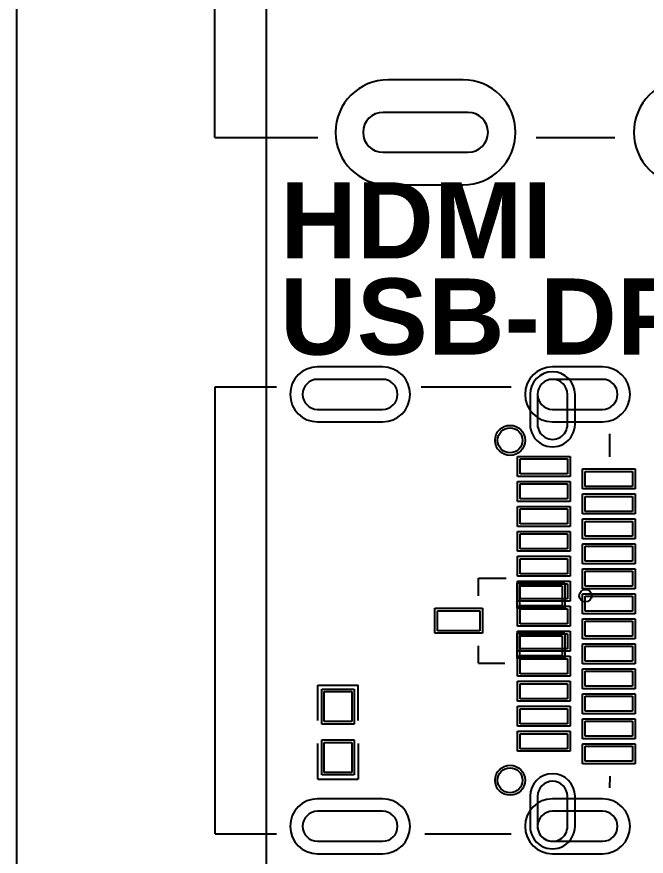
# Model space of a CAD drawing. Header units: inches. Extents: x -5 to 125, y -8 to 83.
# Drawn here: x -5 to 7.59, y 38.26 to 55.05 of the extents above; entities that cross this region are included whole.
import ezdxf

# ---------------------------------------------------------------- set-up
doc = ezdxf.new("R2010")
doc.units = ezdxf.units.IN
for name, color, linetype in [('Bottom Overlay', 54, 'Continuous'), ('Bottom Paste', 16, 'Continuous'), ('Bottom Solder', 6, 'Continuous'), ('Keep-Out Layer', 6, 'Continuous'), ('Top Overlay', 2, 'Continuous'), ('Top Paste', 8, 'Continuous'), ('Top Solder', 216, 'Continuous')]:
    doc.layers.add(name, color=color, linetype=linetype)
doc.styles.add('Arial_Bold', font='', dxfattribs={"height": 0.2})
doc.styles.get('Arial_Bold').set_extended_font_data('Arial', bold=True)

# ---------------------------------------------------------------- blocks, each defined once
blk = doc.blocks.new('USB_TYPEC_SMT_273')
at = {"layer": 'Bottom Solder'}
for p, q in [((-4.87, 2.463), (-4.87, 1.462)), ((-4.62, 2.463), (-4.62, 1.462)), ((-4.02, 1.462), (-4.02, 2.463)), ((-3.77, 1.462), (-3.77, 2.463)), ((3.77, 2.463), (3.77, 1.462)), ((4.02, 2.463), (4.02, 1.462)), ((4.62, 1.462), (4.62, 2.463)), ((4.87, 1.462), (4.87, 2.463)), ((-3.72, 1.912), (-4.32, 1.912)), ((4.32, 1.912), (3.72, 1.912)), ((-3.72, 1.762), (-4.32, 1.762)), ((4.32, 1.762), (3.72, 1.762)), ((-4.32, 1.162), (-3.72, 1.162)), ((-4.32, 1.012), (-3.72, 1.012)), ((3.72, 1.162), (4.32, 1.162)), ((3.72, 1.012), (4.32, 1.012)), ((-4.87, -1.938), (-4.87, -3.238)), ((-4.62, -1.938), (-4.62, -3.238)), ((-4.02, -3.238), (-4.02, -1.938)), ((-3.77, -3.238), (-3.77, -1.938)), ((3.77, -1.938), (3.77, -3.238)), ((4.02, -1.938), (4.02, -3.238)), ((4.62, -3.238), (4.62, -1.938)), ((4.87, -3.238), (4.87, -1.938))]:
    blk.add_line(p, q, dxfattribs=at)
for centre, radius in [((-3.4, 0.613), 0.3), ((-3.4, 0.613), 0.25), ((3.4, 0.613), 0.3), ((3.4, 0.613), 0.25)]:
    blk.add_circle(centre, radius, dxfattribs=at)
for centre, radius, start, end in [((-4.32, 2.463), 0.55, 0, 180), ((4.32, 2.463), 0.55, 0, 180), ((-4.32, 2.463), 0.3, 0, 180), ((4.32, 2.463), 0.3, 0, 180), ((-4.32, 1.462), 0.45, 90, 270), ((-3.72, 1.462), 0.45, 270, 90), ((3.72, 1.462), 0.45, 90, 270), ((4.32, 1.462), 0.45, 270, 90), ((-4.32, 1.462), 0.3, 90, 270), ((-3.72, 1.462), 0.3, 270, 90), ((3.72, 1.462), 0.3, 90, 270), ((4.32, 1.462), 0.3, 270, 90), ((-4.32, 1.462), 0.55, 180, 0), ((-4.32, 1.462), 0.3, 180, 0), ((4.32, 1.462), 0.55, 180, 0), ((4.32, 1.462), 0.3, 180, 0), ((-4.32, -1.938), 0.55, 0, 180), ((4.32, -1.938), 0.55, 0, 180), ((-4.32, -1.938), 0.3, 0, 180), ((4.32, -1.938), 0.3, 0, 180), ((-4.32, -3.238), 0.55, 180, 0), ((-4.32, -3.238), 0.3, 180, 0), ((4.32, -3.238), 0.55, 180, 0), ((4.32, -3.238), 0.3, 180, 0)]:
    blk.add_arc(centre, radius, start, end, dxfattribs=at)
at = {"layer": 'Top Overlay'}
for p, q in [((-3.463, 2.612), (-3.531, 2.612)), ((-3.177, 2.612), (-3.463, 2.612)), ((-3.073, 2.612), (-3.177, 2.612)), ((3.553, 2.612), (3.315, 2.616)), ((-4.47, -1.168), (-4.47, 0.635)), ((4.47, -1.092), (4.47, 0.635)), ((-4.47, -5.288), (-4.47, -4.064)), ((4.47, -5.288), (4.47, -4.064)), ((4.47, -5.288), (-4.47, -5.288))]:
    blk.add_line(p, q, dxfattribs=at)
at = {"layer": 'Top Paste'}
for p, q in [((-2.78, 3.063), (-2.48, 3.063)), ((-2.78, 2.113), (-2.78, 3.063)), ((-2.48, 3.063), (-2.48, 2.113)), ((-2.28, 3.063), (-1.98, 3.063)), ((-2.28, 2.113), (-2.28, 3.063)), ((-1.98, 3.063), (-1.98, 2.113)), ((-1.78, 3.063), (-1.48, 3.063)), ((-1.78, 2.113), (-1.78, 3.063)), ((-1.48, 3.063), (-1.48, 2.113)), ((-1.28, 3.063), (-0.98, 3.063)), ((-1.28, 2.113), (-1.28, 3.063)), ((-0.98, 3.063), (-0.98, 2.113)), ((-0.78, 3.063), (-0.48, 3.063)), ((-0.78, 2.113), (-0.78, 3.063)), ((-0.48, 3.063), (-0.48, 2.113)), ((-0.28, 3.063), (0.02, 3.063)), ((-0.28, 2.113), (-0.28, 3.063)), ((0.02, 3.063), (0.02, 2.113)), ((0.22, 3.063), (0.52, 3.063)), ((0.22, 2.113), (0.22, 3.063)), ((0.52, 3.063), (0.52, 2.113)), ((0.72, 3.063), (1.02, 3.063)), ((0.72, 2.113), (0.72, 3.063)), ((1.02, 3.063), (1.02, 2.113)), ((1.22, 3.063), (1.52, 3.063)), ((1.22, 2.113), (1.22, 3.063)), ((1.52, 3.063), (1.52, 2.113)), ((1.72, 3.063), (2.02, 3.063)), ((1.72, 2.113), (1.72, 3.063)), ((2.02, 3.063), (2.02, 2.113)), ((2.22, 3.063), (2.52, 3.063)), ((2.22, 2.113), (2.22, 3.063)), ((2.52, 3.063), (2.52, 2.113)), ((2.72, 3.063), (3.02, 3.063)), ((2.72, 2.113), (2.72, 3.063)), ((3.02, 3.063), (3.02, 2.113)), ((-2.48, 2.113), (-2.78, 2.113)), ((-1.98, 2.113), (-2.28, 2.113)), ((-1.48, 2.113), (-1.78, 2.113)), ((-0.98, 2.113), (-1.28, 2.113)), ((-0.48, 2.113), (-0.78, 2.113)), ((0.02, 2.113), (-0.28, 2.113)), ((0.52, 2.113), (0.22, 2.113)), ((1.02, 2.113), (0.72, 2.113)), ((1.52, 2.113), (1.22, 2.113)), ((2.02, 2.113), (1.72, 2.113)), ((2.52, 2.113), (2.22, 2.113)), ((3.02, 2.113), (2.72, 2.113)), ((-3.03, 1.763), (-2.73, 1.763)), ((-3.03, 0.813), (-3.03, 1.763)), ((-2.73, 1.763), (-2.73, 0.813)), ((-2.53, 1.763), (-2.23, 1.763)), ((-2.53, 0.813), (-2.53, 1.763)), ((-2.23, 1.763), (-2.23, 0.813)), ((-2.03, 1.763), (-1.73, 1.763)), ((-2.03, 0.813), (-2.03, 1.763)), ((-1.73, 1.763), (-1.73, 0.813)), ((-1.53, 1.763), (-1.23, 1.763)), ((-1.53, 0.813), (-1.53, 1.763)), ((-1.23, 1.763), (-1.23, 0.813)), ((-1.03, 1.763), (-0.73, 1.763)), ((-1.03, 0.813), (-1.03, 1.763)), ((-0.73, 1.763), (-0.73, 0.813)), ((-0.53, 1.763), (-0.23, 1.763)), ((-0.53, 0.813), (-0.53, 1.763)), ((-0.23, 1.763), (-0.23, 0.813)), ((-0.03, 1.763), (0.27, 1.763)), ((-0.03, 0.813), (-0.03, 1.763)), ((0.27, 1.763), (0.27, 0.813)), ((0.47, 1.763), (0.77, 1.763)), ((0.47, 0.813), (0.47, 1.763)), ((0.77, 1.763), (0.77, 0.813)), ((0.97, 1.763), (1.27, 1.763)), ((0.97, 0.813), (0.97, 1.763)), ((1.27, 1.763), (1.27, 0.813)), ((1.47, 1.763), (1.77, 1.763)), ((1.47, 0.813), (1.47, 1.763)), ((1.77, 1.763), (1.77, 0.813)), ((1.97, 1.763), (2.27, 1.763)), ((1.97, 0.813), (1.97, 1.763)), ((2.27, 1.763), (2.27, 0.813)), ((2.47, 1.763), (2.77, 1.763)), ((2.47, 0.813), (2.47, 1.763)), ((2.77, 1.763), (2.77, 0.813)), ((-2.73, 0.813), (-3.03, 0.813)), ((-2.23, 0.813), (-2.53, 0.813)), ((-1.73, 0.813), (-2.03, 0.813)), ((-1.23, 0.813), (-1.53, 0.813)), ((-0.73, 0.813), (-1.03, 0.813)), ((-0.23, 0.813), (-0.53, 0.813)), ((0.27, 0.813), (-0.03, 0.813)), ((0.77, 0.813), (0.47, 0.813)), ((1.27, 0.813), (0.97, 0.813)), ((1.77, 0.813), (1.47, 0.813)), ((2.27, 0.813), (1.97, 0.813)), ((2.77, 0.813), (2.47, 0.813))]:
    blk.add_line(p, q, dxfattribs=at)
at = {"layer": 'Top Solder'}
for p, q in [((-2.83, 3.113), (-2.43, 3.113)), ((-2.83, 2.063), (-2.83, 3.113)), ((-2.43, 3.113), (-2.43, 2.063)), ((-2.33, 3.113), (-1.93, 3.113)), ((-2.33, 2.063), (-2.33, 3.113)), ((-1.93, 3.113), (-1.93, 2.063)), ((-1.83, 3.113), (-1.43, 3.113)), ((-1.83, 2.063), (-1.83, 3.113)), ((-1.43, 3.113), (-1.43, 2.063)), ((-1.33, 3.113), (-0.93, 3.113)), ((-1.33, 2.063), (-1.33, 3.113)), ((-0.93, 3.113), (-0.93, 2.063)), ((-0.83, 3.113), (-0.43, 3.113)), ((-0.83, 2.063), (-0.83, 3.113)), ((-0.43, 3.113), (-0.43, 2.063)), ((-0.33, 3.113), (0.07, 3.113)), ((-0.33, 2.063), (-0.33, 3.113)), ((0.07, 3.113), (0.07, 2.063)), ((0.17, 3.113), (0.57, 3.113)), ((0.17, 2.063), (0.17, 3.113)), ((0.57, 3.113), (0.57, 2.063)), ((0.67, 3.113), (1.07, 3.113)), ((0.67, 2.063), (0.67, 3.113)), ((1.07, 3.113), (1.07, 2.063)), ((1.17, 3.113), (1.57, 3.113)), ((1.17, 2.063), (1.17, 3.113)), ((1.57, 3.113), (1.57, 2.063)), ((1.67, 3.113), (2.07, 3.113)), ((1.67, 2.063), (1.67, 3.113)), ((2.07, 3.113), (2.07, 2.063)), ((2.17, 3.113), (2.57, 3.113)), ((2.17, 2.063), (2.17, 3.113)), ((2.57, 3.113), (2.57, 2.063)), ((2.67, 3.113), (3.07, 3.113)), ((2.67, 2.063), (2.67, 3.113)), ((3.07, 3.113), (3.07, 2.063)), ((-4.87, 2.463), (-4.87, 1.462)), ((-4.62, 2.463), (-4.62, 1.462)), ((-4.02, 1.462), (-4.02, 2.463)), ((-3.77, 1.462), (-3.77, 2.463)), ((3.77, 2.463), (3.77, 1.462)), ((4.02, 2.463), (4.02, 1.462)), ((4.62, 1.462), (4.62, 2.463)), ((4.87, 1.462), (4.87, 2.463)), ((-2.43, 2.063), (-2.83, 2.063)), ((-1.93, 2.063), (-2.33, 2.063)), ((-1.43, 2.063), (-1.83, 2.063)), ((-0.93, 2.063), (-1.33, 2.063)), ((-0.43, 2.063), (-0.83, 2.063)), ((0.07, 2.063), (-0.33, 2.063)), ((0.57, 2.063), (0.17, 2.063)), ((1.07, 2.063), (0.67, 2.063)), ((1.57, 2.063), (1.17, 2.063)), ((2.07, 2.063), (1.67, 2.063)), ((2.57, 2.063), (2.17, 2.063)), ((3.07, 2.063), (2.67, 2.063)), ((-3.72, 1.912), (-4.32, 1.912)), ((4.32, 1.912), (3.72, 1.912)), ((-3.72, 1.762), (-4.32, 1.762)), ((-3.08, 1.813), (-2.68, 1.813)), ((-3.08, 0.763), (-3.08, 1.813)), ((-2.68, 1.813), (-2.68, 0.763)), ((-2.58, 1.813), (-2.18, 1.813)), ((-2.58, 0.763), (-2.58, 1.813)), ((-2.18, 1.813), (-2.18, 0.763)), ((-2.08, 1.813), (-1.68, 1.813)), ((-2.08, 0.763), (-2.08, 1.813)), ((-1.68, 1.813), (-1.68, 0.763)), ((-1.58, 1.813), (-1.18, 1.813)), ((-1.58, 0.763), (-1.58, 1.813)), ((-1.18, 1.813), (-1.18, 0.763)), ((-1.08, 1.813), (-0.68, 1.813)), ((-1.08, 0.763), (-1.08, 1.813)), ((-0.68, 1.813), (-0.68, 0.763)), ((-0.58, 1.813), (-0.18, 1.813)), ((-0.58, 0.763), (-0.58, 1.813)), ((-0.18, 1.813), (-0.18, 0.763)), ((-0.08, 1.813), (0.32, 1.813)), ((-0.08, 0.763), (-0.08, 1.813)), ((0.32, 1.813), (0.32, 0.763)), ((0.42, 1.813), (0.82, 1.813)), ((0.42, 0.763), (0.42, 1.813)), ((0.82, 1.813), (0.82, 0.763)), ((0.92, 1.813), (1.32, 1.813)), ((0.92, 0.763), (0.92, 1.813)), ((1.32, 1.813), (1.32, 0.763)), ((1.42, 1.813), (1.82, 1.813)), ((1.42, 0.763), (1.42, 1.813)), ((1.82, 1.813), (1.82, 0.763)), ((1.92, 1.813), (2.32, 1.813)), ((1.92, 0.763), (1.92, 1.813)), ((2.32, 1.813), (2.32, 0.763)), ((2.42, 1.813), (2.82, 1.813)), ((2.42, 0.763), (2.42, 1.813)), ((2.82, 1.813), (2.82, 0.763)), ((4.32, 1.762), (3.72, 1.762)), ((-4.32, 1.162), (-3.72, 1.162)), ((-4.32, 1.012), (-3.72, 1.012)), ((3.72, 1.162), (4.32, 1.162)), ((3.72, 1.012), (4.32, 1.012)), ((-2.68, 0.763), (-3.08, 0.763)), ((-2.18, 0.763), (-2.58, 0.763)), ((-1.68, 0.763), (-2.08, 0.763)), ((-1.18, 0.763), (-1.58, 0.763)), ((-0.68, 0.763), (-1.08, 0.763)), ((-0.18, 0.763), (-0.58, 0.763)), ((0.32, 0.763), (-0.08, 0.763)), ((0.82, 0.763), (0.42, 0.763)), ((1.32, 0.763), (0.92, 0.763)), ((1.82, 0.763), (1.42, 0.763)), ((2.32, 0.763), (1.92, 0.763)), ((2.82, 0.763), (2.42, 0.763)), ((-4.87, -1.938), (-4.87, -3.238)), ((-4.62, -1.938), (-4.62, -3.238)), ((-4.02, -3.238), (-4.02, -1.938)), ((-3.77, -3.238), (-3.77, -1.938)), ((3.77, -1.938), (3.77, -3.238)), ((4.02, -1.938), (4.02, -3.238)), ((4.62, -3.238), (4.62, -1.938)), ((4.87, -3.238), (4.87, -1.938))]:
    blk.add_line(p, q, dxfattribs=at)
for centre, radius in [((-3.4, 0.613), 0.3), ((-3.4, 0.613), 0.25), ((3.4, 0.613), 0.3), ((3.4, 0.613), 0.25)]:
    blk.add_circle(centre, radius, dxfattribs=at)
for centre, radius, start, end in [((-4.32, 2.463), 0.55, 0, 180), ((4.32, 2.463), 0.55, 0, 180), ((-4.32, 2.463), 0.3, 0, 180), ((4.32, 2.463), 0.3, 0, 180), ((-4.32, 1.462), 0.45, 90, 270), ((-3.72, 1.462), 0.45, 270, 90), ((3.72, 1.462), 0.45, 90, 270), ((4.32, 1.462), 0.45, 270, 90), ((-4.32, 1.462), 0.3, 90, 270), ((-3.72, 1.462), 0.3, 270, 90), ((3.72, 1.462), 0.3, 90, 270), ((4.32, 1.462), 0.3, 270, 90), ((-4.32, 1.462), 0.55, 180, 0), ((-4.32, 1.462), 0.3, 180, 0), ((4.32, 1.462), 0.55, 180, 0), ((4.32, 1.462), 0.3, 180, 0), ((-4.32, -1.938), 0.55, 0, 180), ((4.32, -1.938), 0.55, 0, 180), ((-4.32, -1.938), 0.3, 0, 180), ((4.32, -1.938), 0.3, 0, 180), ((-4.32, -3.238), 0.55, 180, 0), ((-4.32, -3.238), 0.3, 180, 0), ((4.32, -3.238), 0.55, 180, 0), ((4.32, -3.238), 0.3, 180, 0)]:
    blk.add_arc(centre, radius, start, end, dxfattribs=at)
blk = doc.blocks.new('HDMI_274')
at = {"layer": 'Bottom Solder'}
for p, q in [((-7.639, 4.28), (-7.639, 2.579)), ((-6.839, 2.579), (-6.839, 4.28)), ((6.839, 4.28), (6.839, 2.579)), ((7.639, 2.579), (7.639, 4.28)), ((-8.289, 4.18), (-8.289, 2.68)), ((-6.189, 2.68), (-6.189, 4.18)), ((6.189, 4.18), (6.189, 2.68)), ((8.289, 2.68), (8.289, 4.18)), ((-8.289, -1.789), (-8.289, -3.289)), ((-7.639, -1.689), (-7.639, -3.39)), ((-6.839, -3.39), (-6.839, -1.689)), ((-6.189, -3.289), (-6.189, -1.789)), ((6.189, -1.789), (6.189, -3.289)), ((6.839, -1.689), (6.839, -3.39)), ((7.639, -3.39), (7.639, -1.689)), ((8.289, -3.289), (8.289, -1.789))]:
    blk.add_line(p, q, dxfattribs=at)
for centre, radius, start, end in [((-7.239, 4.18), 1.05, 0, 180), ((7.239, 4.18), 1.05, 0, 180), ((-7.239, 4.28), 0.4, 0, 180), ((7.239, 4.28), 0.4, 0, 180), ((-7.239, 2.68), 1.05, 180, 0), ((-7.239, 2.579), 0.4, 180, 0), ((7.239, 2.68), 1.05, 180, 0), ((7.239, 2.579), 0.4, 180, 0), ((-7.239, -1.789), 1.05, 0, 180), ((7.239, -1.789), 1.05, 0, 180), ((-7.239, -1.689), 0.4, 0, 180), ((7.239, -1.689), 0.4, 0, 180), ((-7.239, -3.289), 1.05, 180, 0), ((7.239, -3.289), 1.05, 180, 0), ((-7.239, -3.39), 0.4, 180, 0), ((7.239, -3.39), 0.4, 180, 0)]:
    blk.add_arc(centre, radius, start, end, dxfattribs=at)
at = {"layer": 'Top Overlay'}
for p, q in [((-7.341, 7.645), (-7.341, 5.588)), ((-7.341, 7.645), (7.468, 7.645)), ((7.468, 7.645), (7.468, 5.639)), ((-7.341, 1.219), (-7.341, -0.356)), ((7.468, 1.321), (7.468, -0.483)), ((7.468, -1.911), (6.75, -2.628)), ((-7.341, -2.038), (-6.75, -2.628)), ((-7.391, -4.597), (-5.055, -4.597)), ((5.016, -4.597), (7.468, -4.597)), ((-4.572, -5.08), (-4.953, -5.461)), ((-4.572, -5.08), (-4.191, -5.461)), ((-4.953, -5.461), (-4.191, -5.461))]:
    blk.add_line(p, q, dxfattribs=at)
at = {"layer": 'Top Paste'}
for p, q in [((-4.65, -4.728), (-4.65, -2.128)), ((-4.65, -2.128), (-4.35, -2.128)), ((-4.35, -2.128), (-4.35, -4.728)), ((-4.15, -4.728), (-4.15, -2.128)), ((-4.15, -2.128), (-3.85, -2.128)), ((-3.85, -2.128), (-3.85, -4.728)), ((-3.65, -4.73), (-3.65, -2.13)), ((-3.65, -2.13), (-3.35, -2.13)), ((-3.35, -2.13), (-3.35, -4.73)), ((-3.15, -4.728), (-3.15, -2.128)), ((-3.15, -2.128), (-2.85, -2.128)), ((-2.85, -2.128), (-2.85, -4.728)), ((-2.65, -4.728), (-2.65, -2.128)), ((-2.65, -2.128), (-2.35, -2.128)), ((-2.35, -2.128), (-2.35, -4.728)), ((-2.15, -4.728), (-2.15, -2.128)), ((-2.15, -2.128), (-1.85, -2.128)), ((-1.85, -2.128), (-1.85, -4.728)), ((-1.65, -4.728), (-1.65, -2.128)), ((-1.65, -2.128), (-1.35, -2.128)), ((-1.35, -2.128), (-1.35, -4.728)), ((-1.15, -4.728), (-1.15, -2.128)), ((-1.15, -2.128), (-0.85, -2.128)), ((-0.85, -2.128), (-0.85, -4.728)), ((-0.65, -4.728), (-0.65, -2.128)), ((-0.65, -2.128), (-0.35, -2.128)), ((-0.35, -2.128), (-0.35, -4.728)), ((-0.15, -4.728), (-0.15, -2.128)), ((-0.15, -2.128), (0.15, -2.128)), ((0.15, -2.128), (0.15, -4.728)), ((0.35, -4.728), (0.35, -2.128)), ((0.35, -2.128), (0.65, -2.128)), ((0.65, -2.128), (0.65, -4.728)), ((0.85, -4.73), (0.85, -2.13)), ((0.85, -2.13), (1.15, -2.13)), ((1.15, -2.13), (1.15, -4.73)), ((1.35, -4.728), (1.35, -2.128)), ((1.35, -2.128), (1.65, -2.128)), ((1.65, -2.128), (1.65, -4.728)), ((1.85, -4.728), (1.85, -2.128)), ((1.85, -2.128), (2.15, -2.128)), ((2.15, -2.128), (2.15, -4.728)), ((2.35, -4.728), (2.35, -2.128)), ((2.35, -2.128), (2.65, -2.128)), ((2.65, -2.128), (2.65, -4.728)), ((2.85, -4.728), (2.85, -2.128)), ((2.85, -2.128), (3.15, -2.128)), ((3.15, -2.128), (3.15, -4.728)), ((3.35, -4.728), (3.35, -2.128)), ((3.35, -2.128), (3.65, -2.128)), ((3.65, -2.128), (3.65, -4.728)), ((3.85, -4.728), (3.85, -2.128)), ((3.85, -2.128), (4.15, -2.128)), ((4.15, -2.128), (4.15, -4.728)), ((4.35, -4.728), (4.35, -2.128)), ((4.35, -2.128), (4.65, -2.128)), ((4.65, -2.128), (4.65, -4.728)), ((-4.35, -4.728), (-4.65, -4.728)), ((-3.85, -4.728), (-4.15, -4.728)), ((-3.35, -4.73), (-3.65, -4.73)), ((-2.85, -4.728), (-3.15, -4.728)), ((-2.35, -4.728), (-2.65, -4.728)), ((-1.85, -4.728), (-2.15, -4.728)), ((-1.35, -4.728), (-1.65, -4.728)), ((-0.85, -4.728), (-1.15, -4.728)), ((-0.35, -4.728), (-0.65, -4.728)), ((0.15, -4.728), (-0.15, -4.728)), ((0.65, -4.728), (0.35, -4.728)), ((1.15, -4.73), (0.85, -4.73)), ((1.65, -4.728), (1.35, -4.728)), ((2.15, -4.728), (1.85, -4.728)), ((2.65, -4.728), (2.35, -4.728)), ((3.15, -4.728), (2.85, -4.728)), ((3.65, -4.728), (3.35, -4.728)), ((4.15, -4.728), (3.85, -4.728)), ((4.65, -4.728), (4.35, -4.728))]:
    blk.add_line(p, q, dxfattribs=at)
at = {"layer": 'Top Solder'}
for p, q in [((-7.639, 4.28), (-7.639, 2.579)), ((-6.839, 2.579), (-6.839, 4.28)), ((6.839, 4.28), (6.839, 2.579)), ((7.639, 2.579), (7.639, 4.28)), ((-8.289, 4.18), (-8.289, 2.68)), ((-6.189, 2.68), (-6.189, 4.18)), ((6.189, 4.18), (6.189, 2.68)), ((8.289, 2.68), (8.289, 4.18)), ((-8.289, -1.789), (-8.289, -3.289)), ((-7.639, -1.689), (-7.639, -3.39)), ((-6.839, -3.39), (-6.839, -1.689)), ((-6.189, -3.289), (-6.189, -1.789)), ((6.189, -1.789), (6.189, -3.289)), ((6.839, -1.689), (6.839, -3.39)), ((7.639, -3.39), (7.639, -1.689)), ((8.289, -3.289), (8.289, -1.789)), ((-4.7, -4.778), (-4.7, -2.078)), ((-4.7, -2.078), (-4.3, -2.078)), ((-4.3, -2.078), (-4.3, -4.778)), ((-4.2, -4.778), (-4.2, -2.078)), ((-4.2, -2.078), (-3.8, -2.078)), ((-3.8, -2.078), (-3.8, -4.778)), ((-3.7, -4.78), (-3.7, -2.08)), ((-3.7, -2.08), (-3.3, -2.08)), ((-3.3, -2.08), (-3.3, -4.78)), ((-3.2, -4.778), (-3.2, -2.078)), ((-3.2, -2.078), (-2.8, -2.078)), ((-2.8, -2.078), (-2.8, -4.778)), ((-2.7, -4.778), (-2.7, -2.078)), ((-2.7, -2.078), (-2.3, -2.078)), ((-2.3, -2.078), (-2.3, -4.778)), ((-2.2, -4.778), (-2.2, -2.078)), ((-2.2, -2.078), (-1.8, -2.078)), ((-1.8, -2.078), (-1.8, -4.778)), ((-1.7, -4.778), (-1.7, -2.078)), ((-1.7, -2.078), (-1.3, -2.078)), ((-1.3, -2.078), (-1.3, -4.778)), ((-1.2, -4.778), (-1.2, -2.078)), ((-1.2, -2.078), (-0.8, -2.078)), ((-0.8, -2.078), (-0.8, -4.778)), ((-0.7, -4.778), (-0.7, -2.078)), ((-0.7, -2.078), (-0.3, -2.078)), ((-0.3, -2.078), (-0.3, -4.778)), ((-0.2, -4.778), (-0.2, -2.078)), ((-0.2, -2.078), (0.2, -2.078)), ((0.2, -2.078), (0.2, -4.778)), ((0.3, -4.778), (0.3, -2.078)), ((0.3, -2.078), (0.7, -2.078)), ((0.7, -2.078), (0.7, -4.778)), ((0.8, -4.78), (0.8, -2.08)), ((0.8, -2.08), (1.2, -2.08)), ((1.2, -2.08), (1.2, -4.78)), ((1.3, -4.778), (1.3, -2.078)), ((1.3, -2.078), (1.7, -2.078)), ((1.7, -2.078), (1.7, -4.778)), ((1.8, -4.778), (1.8, -2.078)), ((1.8, -2.078), (2.2, -2.078)), ((2.2, -2.078), (2.2, -4.778)), ((2.3, -4.778), (2.3, -2.078)), ((2.3, -2.078), (2.7, -2.078)), ((2.7, -2.078), (2.7, -4.778)), ((2.8, -4.778), (2.8, -2.078)), ((2.8, -2.078), (3.2, -2.078)), ((3.2, -2.078), (3.2, -4.778)), ((3.3, -4.778), (3.3, -2.078)), ((3.3, -2.078), (3.7, -2.078)), ((3.7, -2.078), (3.7, -4.778)), ((3.8, -4.778), (3.8, -2.078)), ((3.8, -2.078), (4.2, -2.078)), ((4.2, -2.078), (4.2, -4.778)), ((4.3, -4.778), (4.3, -2.078)), ((4.3, -2.078), (4.7, -2.078)), ((4.7, -2.078), (4.7, -4.778)), ((-4.3, -4.778), (-4.7, -4.778)), ((-3.8, -4.778), (-4.2, -4.778)), ((-3.3, -4.78), (-3.7, -4.78)), ((-2.8, -4.778), (-3.2, -4.778)), ((-2.3, -4.778), (-2.7, -4.778)), ((-1.8, -4.778), (-2.2, -4.778)), ((-1.3, -4.778), (-1.7, -4.778)), ((-0.8, -4.778), (-1.2, -4.778)), ((-0.3, -4.778), (-0.7, -4.778)), ((0.2, -4.778), (-0.2, -4.778)), ((0.7, -4.778), (0.3, -4.778)), ((1.2, -4.78), (0.8, -4.78)), ((1.7, -4.778), (1.3, -4.778)), ((2.2, -4.778), (1.8, -4.778)), ((2.7, -4.778), (2.3, -4.778)), ((3.2, -4.778), (2.8, -4.778)), ((3.7, -4.778), (3.3, -4.778)), ((4.2, -4.778), (3.8, -4.778)), ((4.7, -4.778), (4.3, -4.778))]:
    blk.add_line(p, q, dxfattribs=at)
for centre, radius, start, end in [((-7.239, 4.18), 1.05, 0, 180), ((7.239, 4.18), 1.05, 0, 180), ((-7.239, 4.28), 0.4, 0, 180), ((7.239, 4.28), 0.4, 0, 180), ((-7.239, 2.68), 1.05, 180, 0), ((-7.239, 2.579), 0.4, 180, 0), ((7.239, 2.68), 1.05, 180, 0), ((7.239, 2.579), 0.4, 180, 0), ((-7.239, -1.789), 1.05, 0, 180), ((7.239, -1.789), 1.05, 0, 180), ((-7.239, -1.689), 0.4, 0, 180), ((7.239, -1.689), 0.4, 0, 180), ((-7.239, -3.289), 1.05, 180, 0), ((7.239, -3.289), 1.05, 180, 0), ((-7.239, -3.39), 0.4, 180, 0), ((7.239, -3.39), 0.4, 180, 0)]:
    blk.add_arc(centre, radius, start, end, dxfattribs=at)
blk = doc.blocks.new('SOT_523_B_318')
at = {"layer": 'Bottom Overlay'}
for p, q in [((0.425, 0.85), (-0.102, 0.85)), ((0.425, 0.85), (0.425, 0.5)), ((0.425, -0.5), (0.425, -0.85)), ((0.425, -0.85), (-0.127, -0.85))]:
    blk.add_line(p, q, dxfattribs=at)
blk.add_circle((-1.714, -0.5), 0.125, dxfattribs=at)
at = {"layer": 'Bottom Paste'}
for p, q in [((-1.25, 0.3), (-1.25, 0.7)), ((-1.25, 0.7), (-0.4, 0.7)), ((-0.4, 0.7), (-0.4, 0.3)), ((-0.4, 0.3), (-1.25, 0.3)), ((0.4, -0.2), (0.4, 0.2)), ((0.4, 0.2), (1.25, 0.2)), ((1.25, 0.2), (1.25, -0.2)), ((-1.25, -0.7), (-1.25, -0.3)), ((-1.25, -0.3), (-0.4, -0.3)), ((-0.4, -0.3), (-0.4, -0.7)), ((1.25, -0.2), (0.4, -0.2)), ((-0.4, -0.7), (-1.25, -0.7))]:
    blk.add_line(p, q, dxfattribs=at)
at = {"layer": 'Bottom Solder'}
for p, q in [((-1.301, 0.249), (-1.301, 0.751)), ((-1.301, 0.751), (-0.349, 0.751)), ((-0.349, 0.751), (-0.349, 0.249)), ((-0.349, 0.249), (-1.301, 0.249)), ((0.349, -0.251), (0.349, 0.251)), ((0.349, 0.251), (1.301, 0.251)), ((1.301, 0.251), (1.301, -0.251)), ((-1.301, -0.751), (-1.301, -0.249)), ((-1.301, -0.249), (-0.349, -0.249)), ((-0.349, -0.249), (-0.349, -0.751)), ((1.301, -0.251), (0.349, -0.251)), ((-0.349, -0.751), (-1.301, -0.751))]:
    blk.add_line(p, q, dxfattribs=at)
blk = doc.blocks.new('0402TVS_B_320')
at = {"layer": 'Bottom Overlay'}
for p, q in [((-0.94, 0.406), (-0.94, -0.406)), ((-0.94, 0.406), (-0.229, 0.406)), ((0.229, 0.406), (0.94, 0.406)), ((0.94, 0.406), (0.94, -0.406)), ((-0.229, -0.406), (-0.94, -0.406)), ((0.229, -0.406), (0.94, -0.406))]:
    blk.add_line(p, q, dxfattribs=at)
at = {"layer": 'Bottom Paste'}
for p, q in [((-0.808, -0.275), (-0.808, 0.275)), ((-0.808, 0.275), (-0.208, 0.275)), ((-0.208, 0.275), (-0.208, -0.275)), ((0.208, -0.275), (0.208, 0.275)), ((0.208, 0.275), (0.808, 0.275)), ((0.808, 0.275), (0.808, -0.275)), ((-0.208, -0.275), (-0.808, -0.275)), ((0.808, -0.275), (0.208, -0.275))]:
    blk.add_line(p, q, dxfattribs=at)
at = {"layer": 'Bottom Solder'}
for p, q in [((-0.858, -0.325), (-0.858, 0.325)), ((-0.858, 0.325), (-0.158, 0.325)), ((-0.158, 0.325), (-0.158, -0.325)), ((0.158, -0.325), (0.158, 0.325)), ((0.158, 0.325), (0.858, 0.325)), ((0.858, 0.325), (0.858, -0.325)), ((-0.158, -0.325), (-0.858, -0.325)), ((0.858, -0.325), (0.158, -0.325))]:
    blk.add_line(p, q, dxfattribs=at)

msp = doc.modelspace()

# ---------------------------------------------------------------- linework, layer by layer
at = {"layer": 'Keep-Out Layer'}
for p, q in [((-5, 0), (-5, 75)), ((0, 3), (0, 72))]:
    msp.add_line(p, q, dxfattribs=at)

# ---------------------------------------------------------------- block references
for name, p, rotation in [('HDMI_274', (6.609, 59.975), 90), ('USB_TYPEC_SMT_273', (4.258, 43.175), 270), ('SOT_523_B_318', (4.666, 42.968), 180), ('0402TVS_B_320', (1.427, 40.741), 90)]:
    msp.add_blockref(name, p, dxfattribs=dict(rotation=rotation))

# ---------------------------------------------------------------- texts
at = {"layer": 'Top Overlay', "style": 'Arial_Bold'}
for s, p in [('HDMI', (0.27, 50.213)), ('USB-DP', (0.266, 48.289))]:
    msp.add_text(s, height=1.524, rotation=360, dxfattribs=at).set_placement(p)

doc.saveas('drawing.dxf')
